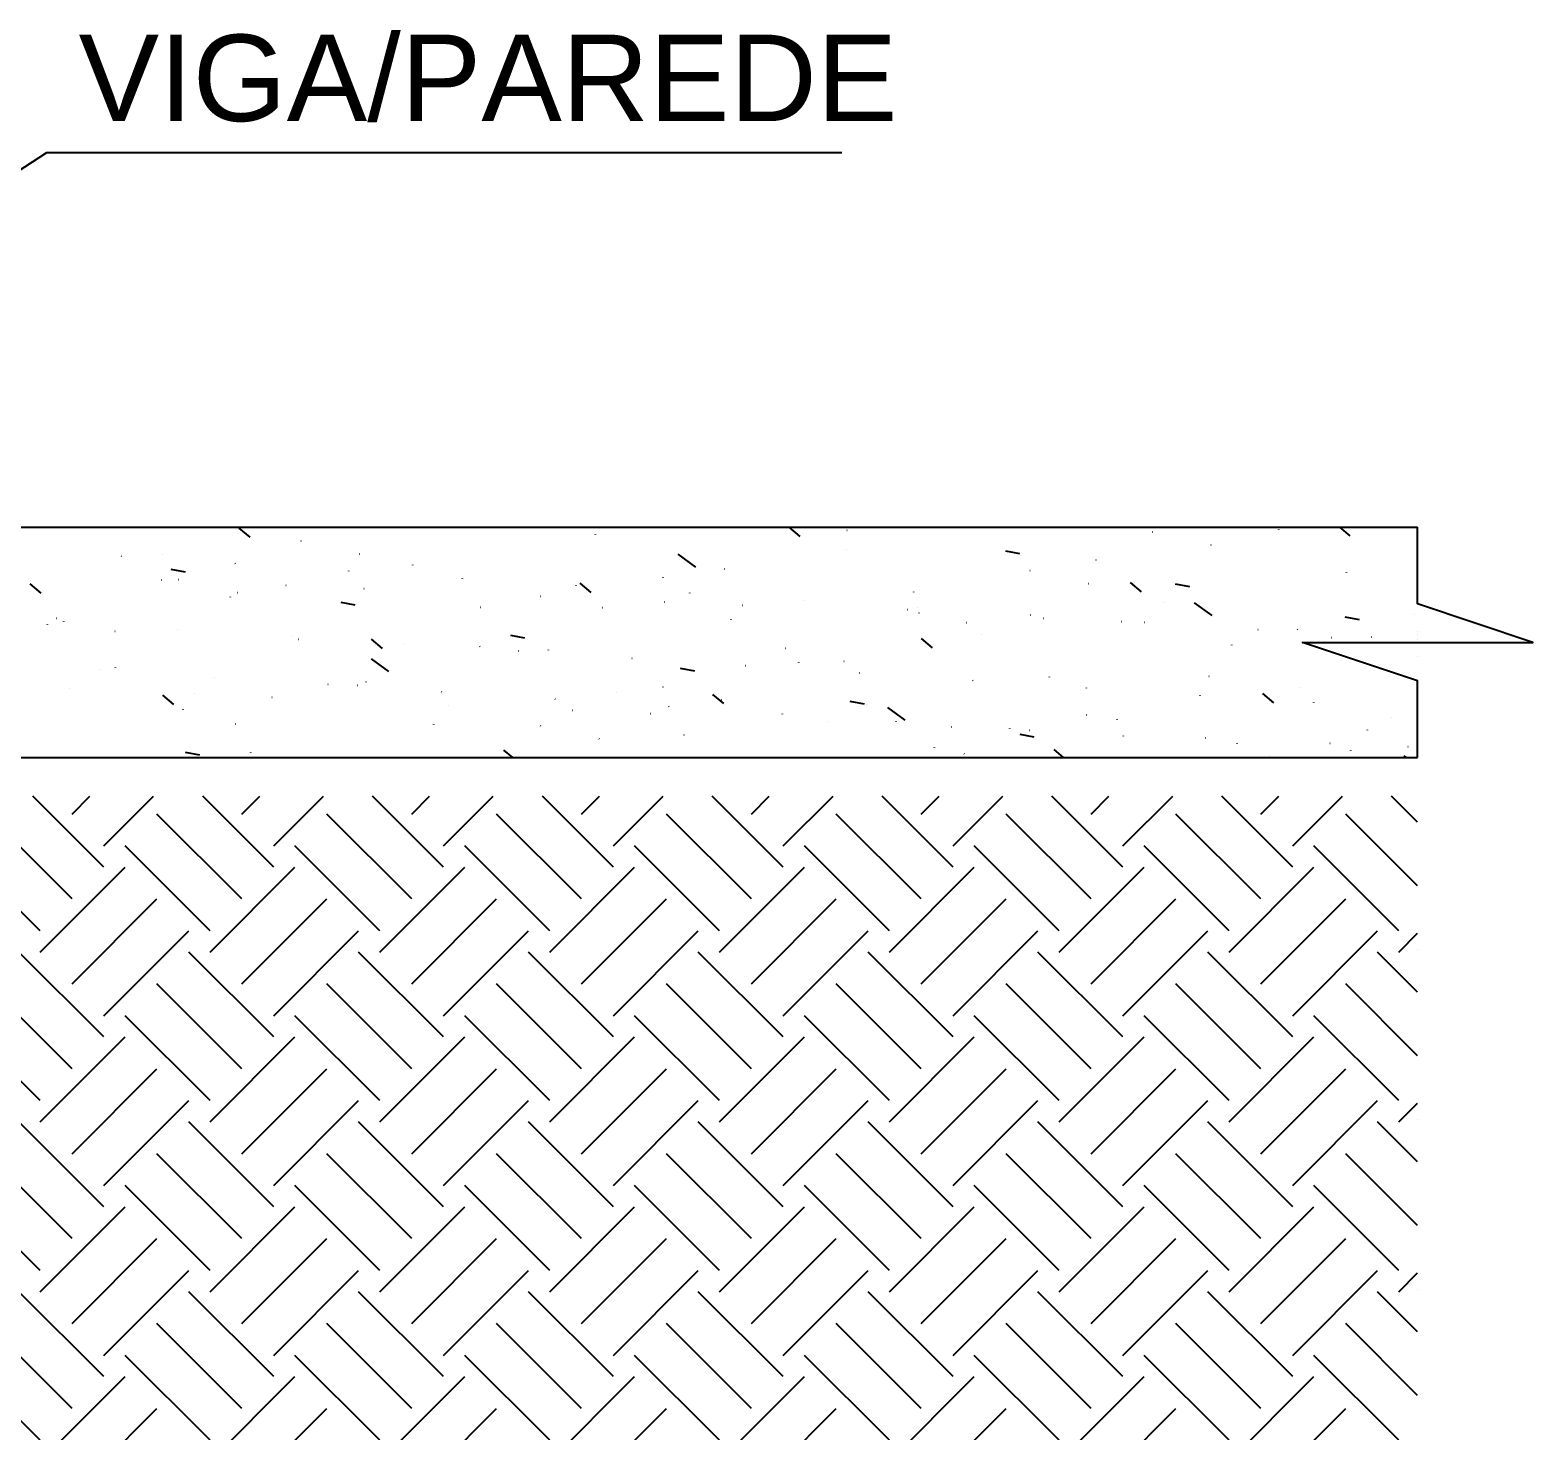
# Model space of a CAD drawing. Extents: x 0 to 119, y 0 to 84.
# Drawn here: x 46.738 to 49.867, y 46.506 to 49.423 of the extents above; entities that cross this region are included whole.
import ezdxf

# ---------------------------------------------------------------- set-up
doc = ezdxf.new("R2010")
doc.units = 0
doc.header["$MEASUREMENT"] = 0
for name, color, linetype in [('1', 3, 'CONTINUOUS'), ('10', 252, 'CONTINUOUS'), ('3', 7, 'CONTINUOUS'), ('32', 250, 'CONTINUOUS')]:
    doc.layers.add(name, color=color, linetype=linetype)
doc.styles.add('TQS_ARIAL', font='arial.ttf')

msp = doc.modelspace()

# ---------------------------------------------------------------- linework, layer by layer
at = {"layer": '1', "color": 3, "linetype": 'Continuous'}
for p, q in [((46.891598, 47.680197), (46.743772, 47.828024)), ((46.825307, 47.790683), (46.862648, 47.828024)), ((46.891598, 47.724392), (46.99523, 47.828024)), ((47.245151, 47.680197), (47.097325, 47.828024)), ((47.17886, 47.790683), (47.216201, 47.828024)), ((47.245151, 47.724392), (47.348783, 47.828024)), ((47.598705, 47.680197), (47.450879, 47.828024)), ((47.532414, 47.790683), (47.569754, 47.828024)), ((47.598705, 47.724392), (47.702337, 47.828024)), ((47.952258, 47.680197), (47.804432, 47.828024)), ((47.885967, 47.790683), (47.923308, 47.828024)), ((47.952258, 47.724392), (48.05589, 47.828024)), ((48.305812, 47.680197), (48.157985, 47.828024)), ((48.23952, 47.790683), (48.276861, 47.828024)), ((48.305812, 47.724392), (48.409444, 47.828024)), ((48.659365, 47.680197), (48.511539, 47.828024)), ((48.593074, 47.790683), (48.630415, 47.828024)), ((48.659365, 47.724392), (48.762997, 47.828024)), ((49.012918, 47.680197), (48.865092, 47.828024)), ((48.946627, 47.790683), (48.983968, 47.828024)), ((49.012918, 47.724392), (49.11655, 47.828024)), ((49.366472, 47.680197), (49.218646, 47.828024)), ((49.300181, 47.790683), (49.337521, 47.828024)), ((49.366472, 47.724392), (49.470104, 47.828024)), ((49.626543, 47.77368), (49.572199, 47.828024)), ((46.825307, 47.613906), (46.64853, 47.790683)), ((47.17886, 47.613906), (47.002084, 47.790683)), ((47.532414, 47.613906), (47.355637, 47.790683)), ((47.885967, 47.613906), (47.70919, 47.790683)), ((48.23952, 47.613906), (48.062744, 47.790683)), ((48.593074, 47.613906), (48.416297, 47.790683)), ((48.946627, 47.613906), (48.76985, 47.790683)), ((49.300181, 47.613906), (49.123404, 47.790683)), ((49.626543, 47.641097), (49.476957, 47.790683)), ((47.112569, 47.547615), (46.935792, 47.724392)), ((47.466122, 47.547615), (47.289346, 47.724392)), ((47.819676, 47.547615), (47.642899, 47.724392)), ((48.173229, 47.547615), (47.996452, 47.724392)), ((48.526783, 47.547615), (48.350006, 47.724392)), ((48.880336, 47.547615), (48.703559, 47.724392)), ((49.233889, 47.547615), (49.057113, 47.724392)), ((49.587443, 47.547615), (49.410666, 47.724392)), ((46.759016, 47.547615), (46.646543, 47.660088)), ((46.759016, 47.503421), (46.935792, 47.680197)), ((47.112569, 47.503421), (47.289346, 47.680197)), ((47.466122, 47.503421), (47.642899, 47.680197)), ((47.819676, 47.503421), (47.996452, 47.680197)), ((48.173229, 47.503421), (48.350006, 47.680197)), ((48.526783, 47.503421), (48.703559, 47.680197)), ((48.880336, 47.503421), (49.057113, 47.680197)), ((49.233889, 47.503421), (49.410666, 47.680197)), ((46.825307, 47.43713), (47.002084, 47.613906)), ((47.17886, 47.43713), (47.355637, 47.613906)), ((47.532414, 47.43713), (47.70919, 47.613906)), ((47.885967, 47.43713), (48.062744, 47.613906)), ((48.23952, 47.43713), (48.416297, 47.613906)), ((48.593074, 47.43713), (48.76985, 47.613906)), ((48.946627, 47.43713), (49.123404, 47.613906)), ((49.300181, 47.43713), (49.476957, 47.613906)), ((46.891598, 47.370838), (47.068375, 47.547615)), ((47.245151, 47.370838), (47.421928, 47.547615)), ((47.598705, 47.370838), (47.775482, 47.547615)), ((47.952258, 47.370838), (48.129035, 47.547615)), ((48.305812, 47.370838), (48.482588, 47.547615)), ((48.659365, 47.370838), (48.836142, 47.547615)), ((49.012918, 47.370838), (49.189695, 47.547615)), ((49.366472, 47.370838), (49.543249, 47.547615)), ((49.587443, 47.503421), (49.626543, 47.542521)), ((46.891598, 47.326644), (46.714821, 47.503421)), ((47.245151, 47.326644), (47.068375, 47.503421)), ((47.598705, 47.326644), (47.421928, 47.503421)), ((47.952258, 47.326644), (47.775482, 47.503421)), ((48.305812, 47.326644), (48.129035, 47.503421)), ((48.659365, 47.326644), (48.482588, 47.503421)), ((49.012918, 47.326644), (48.836142, 47.503421)), ((49.366472, 47.326644), (49.189695, 47.503421)), ((49.626543, 47.420126), (49.543249, 47.503421)), ((49.626543, 47.508515), (49.626543, 47.508515)), ((46.825307, 47.260353), (46.64853, 47.43713)), ((47.17886, 47.260353), (47.002084, 47.43713)), ((47.532414, 47.260353), (47.355637, 47.43713)), ((47.885967, 47.260353), (47.70919, 47.43713)), ((48.23952, 47.260353), (48.062744, 47.43713)), ((48.593074, 47.260353), (48.416297, 47.43713)), ((48.946627, 47.260353), (48.76985, 47.43713)), ((49.300181, 47.260353), (49.123404, 47.43713)), ((49.626543, 47.287544), (49.476957, 47.43713)), ((47.112569, 47.194062), (46.935792, 47.370838)), ((47.466122, 47.194062), (47.289346, 47.370838)), ((47.819676, 47.194062), (47.642899, 47.370838)), ((48.173229, 47.194062), (47.996452, 47.370838)), ((48.526783, 47.194062), (48.350006, 47.370838)), ((48.880336, 47.194062), (48.703559, 47.370838)), ((49.233889, 47.194062), (49.057113, 47.370838)), ((49.587443, 47.194062), (49.410666, 47.370838)), ((46.759016, 47.194062), (46.646543, 47.306534)), ((46.759016, 47.149867), (46.935792, 47.326644)), ((47.112569, 47.149867), (47.289346, 47.326644)), ((47.466122, 47.149867), (47.642899, 47.326644)), ((47.819676, 47.149867), (47.996452, 47.326644)), ((48.173229, 47.149867), (48.350006, 47.326644)), ((48.526783, 47.149867), (48.703559, 47.326644)), ((48.880336, 47.149867), (49.057113, 47.326644)), ((49.233889, 47.149867), (49.410666, 47.326644)), ((46.825307, 47.083576), (47.002084, 47.260353)), ((47.17886, 47.083576), (47.355637, 47.260353)), ((47.532414, 47.083576), (47.70919, 47.260353)), ((47.885967, 47.083576), (48.062744, 47.260353)), ((48.23952, 47.083576), (48.416297, 47.260353)), ((48.593074, 47.083576), (48.76985, 47.260353)), ((48.946627, 47.083576), (49.123404, 47.260353)), ((49.300181, 47.083576), (49.476957, 47.260353)), ((46.891598, 47.017285), (47.068375, 47.194062)), ((47.245151, 47.017285), (47.421928, 47.194062)), ((47.598705, 47.017285), (47.775482, 47.194062)), ((47.952258, 47.017285), (48.129035, 47.194062)), ((48.305812, 47.017285), (48.482588, 47.194062)), ((48.659365, 47.017285), (48.836142, 47.194062)), ((49.012918, 47.017285), (49.189695, 47.194062)), ((49.366472, 47.017285), (49.543249, 47.194062)), ((49.587443, 47.149867), (49.626543, 47.188968)), ((46.891598, 46.973091), (46.714821, 47.149867)), ((47.245151, 46.973091), (47.068375, 47.149867)), ((47.598705, 46.973091), (47.421928, 47.149867)), ((47.952258, 46.973091), (47.775482, 47.149867)), ((48.305812, 46.973091), (48.129035, 47.149867)), ((48.659365, 46.973091), (48.482588, 47.149867)), ((49.012918, 46.973091), (48.836142, 47.149867)), ((49.366472, 46.973091), (49.189695, 47.149867)), ((49.626543, 47.066573), (49.543249, 47.149867)), ((49.626543, 47.154961), (49.626543, 47.154961)), ((46.825307, 46.906799), (46.64853, 47.083576)), ((47.17886, 46.906799), (47.002084, 47.083576)), ((47.532414, 46.906799), (47.355637, 47.083576)), ((47.885967, 46.906799), (47.70919, 47.083576)), ((48.23952, 46.906799), (48.062744, 47.083576)), ((48.593074, 46.906799), (48.416297, 47.083576)), ((48.946627, 46.906799), (48.76985, 47.083576)), ((49.300181, 46.906799), (49.123404, 47.083576)), ((49.626543, 46.93399), (49.476957, 47.083576)), ((47.112569, 46.840508), (46.935792, 47.017285)), ((47.466122, 46.840508), (47.289346, 47.017285)), ((47.819676, 46.840508), (47.642899, 47.017285)), ((48.173229, 46.840508), (47.996452, 47.017285)), ((48.526783, 46.840508), (48.350006, 47.017285)), ((48.880336, 46.840508), (48.703559, 47.017285)), ((49.233889, 46.840508), (49.057113, 47.017285)), ((49.587443, 46.840508), (49.410666, 47.017285)), ((46.759016, 46.796314), (46.935792, 46.973091)), ((47.112569, 46.796314), (47.289346, 46.973091)), ((47.466122, 46.796314), (47.642899, 46.973091)), ((47.819676, 46.796314), (47.996452, 46.973091)), ((48.173229, 46.796314), (48.350006, 46.973091)), ((48.526783, 46.796314), (48.703559, 46.973091)), ((48.880336, 46.796314), (49.057113, 46.973091)), ((49.233889, 46.796314), (49.410666, 46.973091)), ((46.759016, 46.840508), (46.646543, 46.952981)), ((46.825307, 46.730023), (47.002084, 46.906799)), ((47.17886, 46.730023), (47.355637, 46.906799)), ((47.532414, 46.730023), (47.70919, 46.906799)), ((47.885967, 46.730023), (48.062744, 46.906799)), ((48.23952, 46.730023), (48.416297, 46.906799)), ((48.593074, 46.730023), (48.76985, 46.906799)), ((48.946627, 46.730023), (49.123404, 46.906799)), ((49.300181, 46.730023), (49.476957, 46.906799)), ((46.891598, 46.663731), (47.068375, 46.840508)), ((47.245151, 46.663731), (47.421928, 46.840508)), ((47.598705, 46.663731), (47.775482, 46.840508)), ((47.952258, 46.663731), (48.129035, 46.840508)), ((48.305812, 46.663731), (48.482588, 46.840508)), ((48.659365, 46.663731), (48.836142, 46.840508)), ((49.012918, 46.663731), (49.189695, 46.840508)), ((49.366472, 46.663731), (49.543249, 46.840508)), ((49.587443, 46.796314), (49.626543, 46.835414)), ((46.891598, 46.619537), (46.714821, 46.796314)), ((47.245151, 46.619537), (47.068375, 46.796314)), ((47.598705, 46.619537), (47.421928, 46.796314)), ((47.952258, 46.619537), (47.775482, 46.796314)), ((48.305812, 46.619537), (48.129035, 46.796314)), ((48.659365, 46.619537), (48.482588, 46.796314)), ((49.012918, 46.619537), (48.836142, 46.796314)), ((49.366472, 46.619537), (49.189695, 46.796314)), ((49.626543, 46.71302), (49.543249, 46.796314)), ((49.626543, 46.801408), (49.626543, 46.801408)), ((46.825307, 46.553246), (46.64853, 46.730023)), ((47.17886, 46.553246), (47.002084, 46.730023)), ((47.532414, 46.553246), (47.355637, 46.730023)), ((47.885967, 46.553246), (47.70919, 46.730023)), ((48.23952, 46.553246), (48.062744, 46.730023)), ((48.593074, 46.553246), (48.416297, 46.730023)), ((48.946627, 46.553246), (48.76985, 46.730023)), ((49.300181, 46.553246), (49.123404, 46.730023)), ((49.626543, 46.580437), (49.476957, 46.730023)), ((47.112569, 46.486955), (46.935792, 46.663731)), ((47.466122, 46.486955), (47.289346, 46.663731)), ((47.819676, 46.486955), (47.642899, 46.663731)), ((48.173229, 46.486955), (47.996452, 46.663731)), ((48.526783, 46.486955), (48.350006, 46.663731)), ((48.880336, 46.486955), (48.703559, 46.663731)), ((49.233889, 46.486955), (49.057113, 46.663731)), ((49.587443, 46.486955), (49.410666, 46.663731)), ((46.759016, 46.442761), (46.935792, 46.619537)), ((47.112569, 46.442761), (47.289346, 46.619537)), ((47.466122, 46.442761), (47.642899, 46.619537)), ((47.819676, 46.442761), (47.996452, 46.619537)), ((48.173229, 46.442761), (48.350006, 46.619537)), ((48.526783, 46.442761), (48.703559, 46.619537)), ((48.880336, 46.442761), (49.057113, 46.619537)), ((49.233889, 46.442761), (49.410666, 46.619537)), ((46.759016, 46.486955), (46.646543, 46.599427)), ((46.825307, 46.376469), (47.002084, 46.553246)), ((47.17886, 46.376469), (47.355637, 46.553246)), ((47.532414, 46.376469), (47.70919, 46.553246)), ((47.885967, 46.376469), (48.062744, 46.553246)), ((48.23952, 46.376469), (48.416297, 46.553246)), ((48.593074, 46.376469), (48.76985, 46.553246)), ((48.946627, 46.376469), (49.123404, 46.553246)), ((49.300181, 46.376469), (49.476957, 46.553246))]:
    msp.add_line(p, q, dxfattribs=at)
at = {"layer": '10', "color": 252, "linetype": 'Continuous'}
for p, q in [((47.195864, 48.366809), (47.172883, 48.386092)), ((47.914983, 48.371793), (47.914918, 48.372288)), ((48.340973, 48.368342), (48.317992, 48.387626)), ((48.439016, 48.381089), (48.438528, 48.381197)), ((49.074443, 48.377369), (49.073955, 48.377477)), ((49.337649, 48.382177), (49.337584, 48.382672)), ((49.486083, 48.369876), (49.464455, 48.388024)), ((47.302403, 48.358768), (47.301915, 48.358876)), ((48.436861, 48.341048), (48.436796, 48.341544)), ((48.798569, 48.33214), (48.76912, 48.337864)), ((49.19648, 48.350314), (49.195992, 48.350422)), ((46.928749, 48.326981), (46.928445, 48.327378)), ((47.014195, 48.330664), (47.01413, 48.33116)), ((47.165302, 48.311672), (47.164998, 48.312068)), ((47.42444, 48.331713), (47.423952, 48.331821)), ((47.534898, 48.308843), (47.534833, 48.309339)), ((48.123741, 48.304757), (48.08742, 48.331325)), ((48.957564, 48.319227), (48.957499, 48.319723)), ((49.626543, 48.326811), (49.626543, 48.326811)), ((49.626543, 48.326811), (49.626543, 48.326811)), ((47.012162, 48.277704), (47.011662, 48.277726)), ((47.061323, 48.294309), (47.031874, 48.300033)), ((47.047731, 48.278076), (47.047243, 48.278185)), ((47.401855, 48.296362), (47.40155, 48.296759)), ((47.638407, 48.281052), (47.638103, 48.281449)), ((48.05609, 48.283304), (48.056025, 48.2838)), ((48.184345, 48.300397), (48.183857, 48.300505)), ((48.819772, 48.296677), (48.819284, 48.296786)), ((49.478756, 48.293688), (49.478691, 48.294184)), ((46.761198, 48.25034), (46.738216, 48.269624)), ((47.169768, 48.251021), (47.16928, 48.25113)), ((47.270915, 48.266407), (47.270416, 48.266429)), ((47.433261, 48.259319), (47.432761, 48.259341)), ((47.87496, 48.265743), (47.874656, 48.26614)), ((47.906307, 48.251874), (47.883325, 48.271157)), ((48.111513, 48.250433), (48.111208, 48.25083)), ((48.577968, 48.25256), (48.577903, 48.253055)), ((48.941809, 48.269623), (48.941321, 48.269731)), ((49.051416, 48.253407), (49.028435, 48.272691)), ((49.151955, 48.263449), (49.122506, 48.269173)), ((49.626543, 48.254972), (49.626543, 48.254972)), ((49.626543, 48.254972), (49.626543, 48.254972)), ((49.626543, 48.254972), (49.626543, 48.254972)), ((49.626543, 48.252016), (49.626543, 48.252016)), ((47.155302, 48.242176), (47.155237, 48.242671)), ((47.414709, 48.225617), (47.38526, 48.231342)), ((47.676005, 48.220354), (47.67594, 48.22085)), ((47.800411, 48.243289), (47.799911, 48.24331)), ((47.929673, 48.219706), (47.929185, 48.219814)), ((48.059164, 48.231991), (48.058665, 48.232013)), ((48.22151, 48.224903), (48.22101, 48.224925)), ((48.348065, 48.235124), (48.347761, 48.235521)), ((48.5651, 48.215986), (48.564612, 48.216094)), ((48.584618, 48.219814), (48.584314, 48.220211)), ((49.098671, 48.230738), (49.098606, 48.231234)), ((49.198515, 48.203656), (49.162195, 48.230223)), ((46.774532, 48.184431), (46.774467, 48.184927)), ((46.79306, 48.197385), (46.792572, 48.197493)), ((46.80847, 48.19076), (46.808166, 48.191157)), ((48.197198, 48.194815), (48.197133, 48.195311)), ((48.58866, 48.208873), (48.58816, 48.208895)), ((48.687137, 48.188931), (48.686649, 48.189039)), ((48.821171, 48.204505), (48.820866, 48.204902)), ((48.847413, 48.197576), (48.846914, 48.197597)), ((49.009759, 48.190487), (49.009259, 48.190509)), ((49.057723, 48.189195), (49.057419, 48.189592)), ((49.50534, 48.194758), (49.475892, 48.200482)), ((49.619863, 48.205199), (49.619798, 48.205695)), ((46.915097, 48.17033), (46.914609, 48.170438)), ((47.045023, 48.175451), (47.044718, 48.175847)), ((47.281575, 48.160141), (47.281271, 48.160538)), ((47.29641, 48.153687), (47.296344, 48.154182)), ((47.47164, 48.135405), (47.448659, 48.154689)), ((47.768094, 48.156926), (47.738646, 48.162651)), ((48.616749, 48.136939), (48.593768, 48.156222)), ((48.719075, 48.164071), (48.71901, 48.164566)), ((49.294276, 48.173886), (49.293972, 48.174282)), ((49.376909, 48.174457), (49.376409, 48.174479)), ((49.447042, 48.157615), (49.446554, 48.157723)), ((49.530829, 48.158576), (49.530524, 48.158973)), ((49.626543, 48.171198), (49.626543, 48.171198)), ((49.626543, 48.163558), (49.626543, 48.163558)), ((49.626543, 48.163558), (49.626543, 48.163558)), ((49.626543, 48.154464), (49.626543, 48.154464)), ((49.626543, 48.154464), (49.626543, 48.154464)), ((49.626543, 48.154464), (49.626543, 48.154464)), ((47.518128, 48.144831), (47.517824, 48.145228)), ((47.675001, 48.139014), (47.674513, 48.139122)), ((47.754681, 48.129522), (47.754376, 48.129919)), ((47.817113, 48.131865), (47.817047, 48.132361)), ((48.310429, 48.135294), (48.30994, 48.135402)), ((49.239778, 48.142249), (49.239713, 48.142745)), ((46.885326, 48.090599), (46.885022, 48.090996)), ((46.915639, 48.095942), (46.915574, 48.096438)), ((47.484812, 48.087052), (47.448492, 48.113619)), ((47.991233, 48.114212), (47.990929, 48.114609)), ((48.12148, 48.088235), (48.092031, 48.093959)), ((48.227786, 48.098903), (48.227482, 48.0993)), ((48.338305, 48.106326), (48.33824, 48.106822)), ((48.432466, 48.108239), (48.431977, 48.108347)), ((49.626543, 48.117821), (49.626543, 48.117821)), ((49.626543, 48.117821), (49.626543, 48.117821)), ((47.121879, 48.07529), (47.121574, 48.075686)), ((47.358432, 48.05998), (47.358127, 48.060377)), ((47.42033, 48.058322), (47.419842, 48.05843)), ((47.437517, 48.065198), (47.437452, 48.065694)), ((48.464339, 48.083593), (48.464034, 48.08399)), ((48.700891, 48.068284), (48.700587, 48.068681)), ((48.860183, 48.075582), (48.860117, 48.076078)), ((49.19237, 48.076923), (49.191882, 48.077032)), ((46.820962, 48.05193), (46.820462, 48.051951)), ((47.036974, 48.018937), (47.013992, 48.03822)), ((47.079715, 48.040632), (47.079216, 48.040654)), ((47.24206, 48.033544), (47.241561, 48.033566)), ((47.594984, 48.044671), (47.59468, 48.045067)), ((47.831537, 48.029361), (47.831232, 48.029758)), ((47.95822, 48.043377), (47.958155, 48.043872)), ((48.055757, 48.054602), (48.055269, 48.054711)), ((48.182083, 48.02047), (48.159101, 48.039754)), ((48.177794, 48.027547), (48.177306, 48.027656)), ((48.474866, 48.019544), (48.445417, 48.025268)), ((48.937444, 48.052974), (48.93714, 48.053371)), ((49.173997, 48.037665), (49.173692, 48.038062)), ((49.327192, 48.022004), (49.304211, 48.041287)), ((49.380886, 48.053761), (49.38082, 48.054256)), ((49.626543, 48.033839), (49.626543, 48.033839)), ((47.056747, 48.007453), (47.056681, 48.007949)), ((47.609211, 48.017514), (47.608711, 48.017536)), ((47.867964, 48.006216), (47.867465, 48.006238)), ((48.030309, 47.999128), (48.02981, 47.99915)), ((48.06809, 48.014052), (48.067785, 48.014448)), ((48.304642, 47.998742), (48.304338, 47.999139)), ((48.479412, 48.017837), (48.479347, 48.018333)), ((48.559587, 47.985951), (48.523267, 48.012518)), ((48.937699, 47.996232), (48.937211, 47.99634)), ((49.410549, 48.022355), (49.410245, 48.022752)), ((47.165658, 47.97763), (47.16517, 47.977739)), ((47.578624, 47.976709), (47.578559, 47.977205)), ((47.801085, 47.973911), (47.800597, 47.974019)), ((48.39746, 47.983098), (48.39696, 47.98312)), ((48.541195, 47.983433), (48.54089, 47.983829)), ((48.656213, 47.971801), (48.655714, 47.971823)), ((48.777748, 47.968123), (48.777443, 47.96852)), ((48.818559, 47.964713), (48.818059, 47.964734)), ((49.00129, 47.987093), (49.001225, 47.987589)), ((49.521993, 47.965272), (49.521928, 47.965767)), ((49.573126, 47.992512), (49.572638, 47.99262)), ((49.626543, 47.98067), (49.626543, 47.98067)), ((47.923122, 47.946856), (47.922634, 47.946964)), ((48.099327, 47.954888), (48.099262, 47.955384)), ((48.828252, 47.950853), (48.798803, 47.956577)), ((49.0143, 47.952813), (49.013996, 47.95321)), ((49.185709, 47.948682), (49.185209, 47.948704)), ((49.250853, 47.937504), (49.250548, 47.937901)), ((49.444462, 47.937385), (49.443963, 47.937407)), ((46.793008, 47.908024), (46.793008, 47.908024)), ((46.800616, 47.908024), (46.800616, 47.908024)), ((46.800616, 47.908024), (46.800616, 47.908024)), ((46.810922, 47.908024), (46.810922, 47.908024)), ((46.810922, 47.908024), (46.810922, 47.908024)), ((46.810922, 47.908024), (46.810922, 47.908024)), ((46.860986, 47.908024), (46.860986, 47.908024)), ((46.860986, 47.908024), (46.860986, 47.908024)), ((46.860986, 47.908024), (46.860986, 47.908024)), ((46.940379, 47.908024), (46.940379, 47.908024)), ((46.940379, 47.908024), (46.940379, 47.908024)), ((46.940379, 47.908024), (46.940379, 47.908024)), ((47.025421, 47.908024), (47.025421, 47.908024)), ((47.025421, 47.908024), (47.025421, 47.908024)), ((47.091006, 47.913021), (47.061557, 47.918746)), ((47.069837, 47.908024), (47.069837, 47.908024)), ((47.069837, 47.908024), (47.069837, 47.908024)), ((47.069837, 47.908024), (47.069837, 47.908024)), ((47.116716, 47.908024), (47.116716, 47.908024)), ((47.169154, 47.908024), (47.169154, 47.908024)), ((47.197854, 47.918965), (47.197789, 47.91946)), ((47.199294, 47.908024), (47.199294, 47.908024)), ((47.199294, 47.908024), (47.199294, 47.908024)), ((47.199294, 47.908024), (47.199294, 47.908024)), ((47.250227, 47.908024), (47.250227, 47.908024)), ((47.250227, 47.908024), (47.250227, 47.908024)), ((47.328752, 47.908024), (47.328752, 47.908024)), ((47.458209, 47.908024), (47.458209, 47.908024)), ((47.475032, 47.908024), (47.475032, 47.908024)), ((47.475032, 47.908024), (47.475032, 47.908024)), ((47.479634, 47.908024), (47.479634, 47.908024)), ((47.479634, 47.908024), (47.479634, 47.908024)), ((47.587667, 47.908024), (47.587667, 47.908024)), ((47.699837, 47.908024), (47.699837, 47.908024)), ((47.699837, 47.908024), (47.699837, 47.908024)), ((47.717124, 47.908024), (47.717124, 47.908024)), ((47.717124, 47.908024), (47.717124, 47.908024)), ((47.742623, 47.908024), (47.724435, 47.923285)), ((47.729565, 47.908024), (47.729565, 47.908024)), ((47.846582, 47.908024), (47.846582, 47.908024)), ((47.846582, 47.908024), (47.846582, 47.908024)), ((47.924642, 47.908024), (47.924642, 47.908024)), ((47.924642, 47.908024), (47.924642, 47.908024)), ((47.97604, 47.908024), (47.97604, 47.908024)), ((47.97604, 47.908024), (47.97604, 47.908024)), ((48.098283, 47.908024), (48.098283, 47.908024)), ((48.098283, 47.908024), (48.098283, 47.908024)), ((48.098283, 47.908024), (48.098283, 47.908024)), ((48.105497, 47.908024), (48.105497, 47.908024)), ((48.105497, 47.908024), (48.105497, 47.908024)), ((48.149448, 47.908024), (48.149448, 47.908024)), ((48.149448, 47.908024), (48.149448, 47.908024)), ((48.234955, 47.908024), (48.234955, 47.908024)), ((48.234955, 47.908024), (48.234955, 47.908024)), ((48.234955, 47.908024), (48.234955, 47.908024)), ((48.316091, 47.908024), (48.316091, 47.908024)), ((48.364412, 47.908024), (48.364412, 47.908024)), ((48.364412, 47.908024), (48.364412, 47.908024)), ((48.364412, 47.908024), (48.364412, 47.908024)), ((48.374253, 47.908024), (48.374253, 47.908024)), ((48.374253, 47.908024), (48.374253, 47.908024)), ((48.49387, 47.908024), (48.49387, 47.908024)), ((48.49387, 47.908024), (48.49387, 47.908024)), ((48.49387, 47.908024), (48.49387, 47.908024)), ((48.599058, 47.908024), (48.599058, 47.908024)), ((48.599058, 47.908024), (48.599058, 47.908024)), ((48.62052, 47.929349), (48.620454, 47.929844)), ((48.623327, 47.908024), (48.623327, 47.908024)), ((48.623327, 47.908024), (48.623327, 47.908024)), ((48.623327, 47.908024), (48.623327, 47.908024)), ((48.666122, 47.908024), (48.666122, 47.908024)), ((48.683027, 47.91554), (48.682539, 47.915648)), ((48.716931, 47.908024), (48.716931, 47.908024)), ((48.716931, 47.908024), (48.716931, 47.908024)), ((48.752785, 47.908024), (48.752785, 47.908024)), ((48.823863, 47.908024), (48.823863, 47.908024)), ((48.823863, 47.908024), (48.823863, 47.908024)), ((48.88956, 47.908024), (48.869544, 47.924819)), ((48.882242, 47.908024), (48.882242, 47.908024)), ((49.0117, 47.908024), (49.0117, 47.908024)), ((49.048587, 47.908024), (49.048587, 47.908024)), ((49.048669, 47.908024), (49.048669, 47.908024)), ((49.048669, 47.908024), (49.048669, 47.908024)), ((49.141157, 47.908024), (49.141157, 47.908024)), ((49.141157, 47.908024), (49.141157, 47.908024)), ((49.270615, 47.908024), (49.270615, 47.908024)), ((49.270615, 47.908024), (49.270615, 47.908024)), ((49.273474, 47.908024), (49.273474, 47.908024)), ((49.273474, 47.908024), (49.273474, 47.908024)), ((49.318454, 47.91182), (49.317966, 47.911928)), ((49.335579, 47.908024), (49.335579, 47.908024)), ((49.400072, 47.908024), (49.400072, 47.908024)), ((49.400072, 47.908024), (49.400072, 47.908024)), ((49.463028, 47.908024), (49.463028, 47.908024)), ((49.487406, 47.922194), (49.487101, 47.922591)), ((49.498279, 47.908024), (49.498279, 47.908024)), ((49.498279, 47.908024), (49.498279, 47.908024)), ((49.52953, 47.908024), (49.52953, 47.908024)), ((49.52953, 47.908024), (49.52953, 47.908024)), ((49.60268, 47.908024), (49.598041, 47.911417)), ((49.606808, 47.930297), (49.606308, 47.930319)), ((49.626543, 47.929435), (49.626543, 47.929435)), ((49.626543, 47.929435), (49.626543, 47.929435)), ((49.626543, 47.929435), (49.626543, 47.929435))]:
    msp.add_line(p, q, dxfattribs=at)
at = {"layer": '3', "color": 7, "linetype": 'Continuous'}
for p, q in [((46.646543, 48.388024), (49.626543, 48.388024)), ((46.646543, 47.908024), (49.626543, 47.908024))]:
    msp.add_line(p, q, dxfattribs=at)
msp.add_lwpolyline([(49.626543, 47.908024), (49.626543, 48.068024), (49.386543, 48.148024), (49.866543, 48.148024), (49.626543, 48.228024), (49.626543, 48.388024)], dxfattribs=at)
at = {"layer": '32', "color": 250, "linetype": 'Continuous'}
msp.add_lwpolyline([(48.427599, 49.16746), (46.77193, 49.16746), (46.279423, 48.846469), (46.469257, 49.009144), (46.279423, 48.846469), (46.504892, 48.954468)], dxfattribs=at)

# ---------------------------------------------------------------- texts
at = {"layer": '32', "color": 250, "linetype": 'Continuous', "style": 'TQS_ARIAL'}
msp.add_text('VIGA/PAREDE', height=0.18, dxfattribs=at).set_placement((46.838937, 49.233137))

doc.saveas('drawing.dxf')
